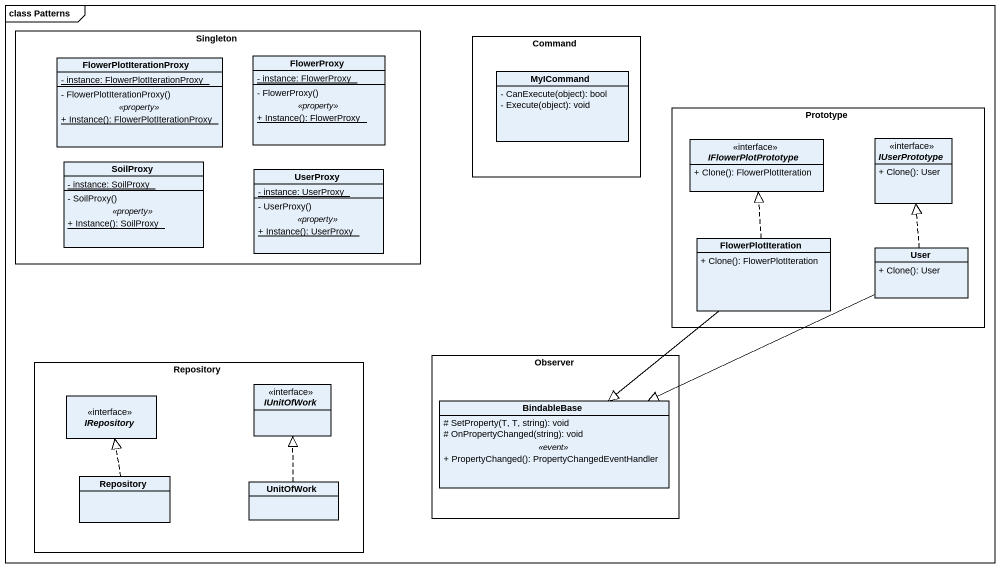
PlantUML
@startuml
mainframe class Patterns
hide circle
hide empty members
skinparam classAttributeIconSize 0
rectangle Singleton {
  class FlowerPlotIterationProxy {
    {static} - instance: FlowerPlotIterationProxy
    --
    - FlowerPlotIterationProxy()
    .. <<property>> ..
    {static} + Instance(): FlowerPlotIterationProxy
  }
  class FlowerProxy {
    {static} - instance: FlowerProxy
    --
    - FlowerProxy()
    .. <<property>> ..
    {static} + Instance(): FlowerProxy
  }
  class SoilProxy {
    {static} - instance: SoilProxy
    --
    - SoilProxy()
    .. <<property>> ..
    {static} + Instance(): SoilProxy
  }
  class UserProxy {
    {static} - instance: UserProxy
    --
    - UserProxy()
    .. <<property>> ..
    {static} + Instance(): UserProxy
  }
}
rectangle Command {
  class MyICommand {
    - CanExecute(object): bool
    - Execute(object): void
  }
}
rectangle Prototype {
  interface IFlowerPlotPrototype {
    + Clone(): FlowerPlotIteration
  }
  interface IUserPrototype {
    + Clone(): User
  }
  class FlowerPlotIteration {
    + Clone(): FlowerPlotIteration
  }
  class User {
    + Clone(): User
  }
}
rectangle Repository {
  interface IUnitOfWork
  interface IRepository
  class "Repository" as Repository_2
  class UnitOfWork
}
rectangle Observer {
  class BindableBase {
    # SetProperty(T, T, string): void
    # OnPropertyChanged(string): void
    .. <<event>> ..
    + PropertyChanged(): PropertyChangedEventHandler
  }
}
FlowerPlotIteration .up.|> IFlowerPlotPrototype
FlowerPlotIteration --|> BindableBase
User .up.|> IUserPrototype
User -left-|> BindableBase
Repository_2 .up.|> IRepository
UnitOfWork .up.|> IUnitOfWork
@enduml
